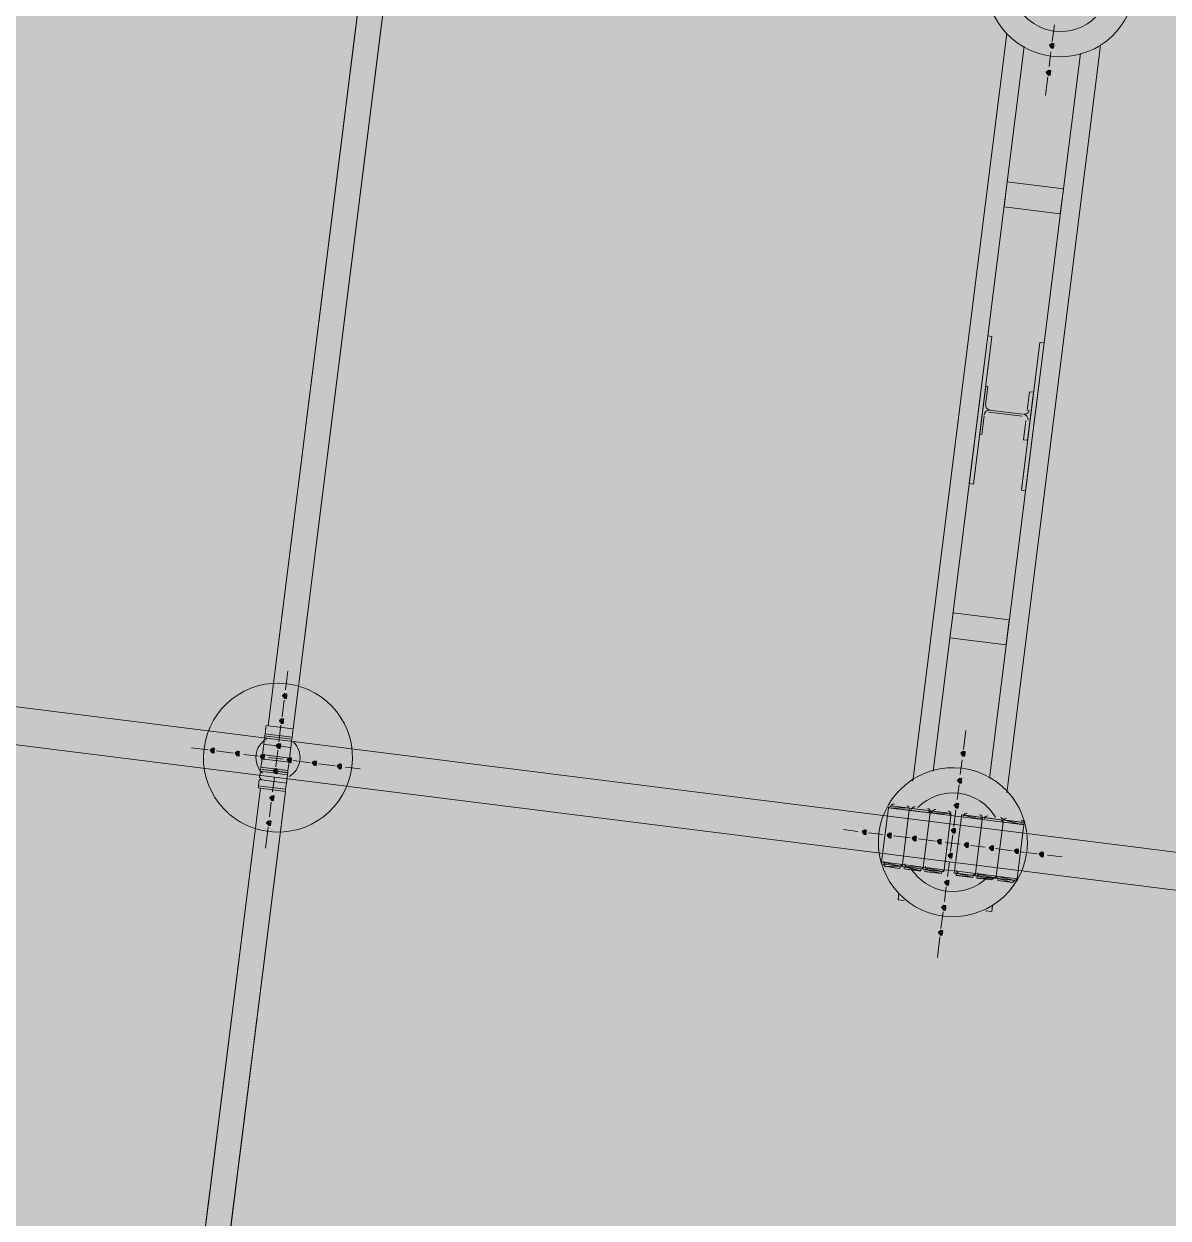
# Model space of a CAD drawing. Header units: metres. Extents: x -4 to 509425, y 7549 to 4732445.
# Drawn here: x 476039.051 to 476043.665, y 4719740.598 to 4719745.415 of the extents above; entities that cross this region are included whole.
import ezdxf

# ---------------------------------------------------------------- set-up
doc = ezdxf.new("R2010")
doc.units = ezdxf.units.M
doc.header["$LTSCALE"] = 0.01
doc.header["$MEASUREMENT"] = 0
doc.layers.get('0').update_dxf_attribs({"lineweight": 0})
doc.layers.add('_SUBESTACIÓN', color=1, linetype='Continuous')
doc.layers.add('SUBESTACION LA VID', color=253, linetype='Continuous')

# ---------------------------------------------------------------- blocks, each defined once
blk = doc.blocks.new('A$Cfff6051d')
at = {"layer": 'SUBESTACION LA VID', "transparency": 33554687}
h = blk.add_hatch(color=256, dxfattribs=at)
h.dxf.hatch_style = 2
h.paths.add_polyline_path([(476043.2043, 4719745.3267), (476043.2053, 4719745.3351), (476043.1969, 4719745.3362), (476043.1875, 4719745.3288), (476043.1948, 4719745.3194), (476043.2032, 4719745.3183)])
h = blk.add_hatch(color=256, dxfattribs=at)
h.dxf.hatch_style = 2
h.paths.add_polyline_path([(476043.1906, 4719745.2175), (476043.1916, 4719745.2259), (476043.1832, 4719745.227), (476043.1738, 4719745.2196), (476043.1811, 4719745.2102), (476043.1895, 4719745.2091)])
h = blk.add_hatch(color=256, dxfattribs=at)
h.dxf.hatch_style = 2
h.paths.add_polyline_path([(476040.1108, 4719742.7026), (476040.1118, 4719742.711), (476040.1034, 4719742.7121), (476040.094, 4719742.7047), (476040.1013, 4719742.6953), (476040.1097, 4719742.6942)])
h = blk.add_hatch(color=256, dxfattribs=at)
h.dxf.hatch_style = 2
h.paths.add_polyline_path([(476040.0982, 4719742.6018), (476040.0992, 4719742.6102), (476040.0908, 4719742.6113), (476040.0814, 4719742.6039), (476040.0887, 4719742.5945), (476040.0971, 4719742.5934)])
h = blk.add_hatch(color=256, dxfattribs=at)
h.dxf.hatch_style = 2
h.paths.add_polyline_path([(476040.0855, 4719742.501), (476040.0866, 4719742.5094), (476040.0782, 4719742.5105), (476040.0687, 4719742.5031), (476040.0761, 4719742.4937), (476040.0845, 4719742.4926)])
h = blk.add_hatch(color=256, dxfattribs=at)
h.dxf.hatch_style = 2
h.paths.add_polyline_path([(476039.8188, 4719742.4832), (476039.8198, 4719742.4916), (476039.8114, 4719742.4927), (476039.802, 4719742.4854), (476039.8093, 4719742.4759), (476039.8177, 4719742.4748)])
h = blk.add_hatch(color=256, dxfattribs=at)
h.dxf.hatch_style = 2
h.paths.add_polyline_path([(476039.9196, 4719742.4706), (476039.9206, 4719742.479), (476039.9122, 4719742.4801), (476039.9028, 4719742.4727), (476039.9101, 4719742.4633), (476039.9185, 4719742.4622)])
h = blk.add_hatch(color=256, dxfattribs=at)
h.dxf.hatch_style = 2
h.paths.add_polyline_path([(476040.0204, 4719742.458), (476040.0215, 4719742.4664), (476040.0131, 4719742.4674), (476040.0036, 4719742.4601), (476040.0109, 4719742.4506), (476040.0193, 4719742.4496)])
h = blk.add_hatch(color=256, dxfattribs=at)
h.dxf.hatch_style = 2
h.paths.add_polyline_path([(476042.8462, 4719742.4706), (476042.8472, 4719742.479), (476042.8388, 4719742.48), (476042.8294, 4719742.4727), (476042.8367, 4719742.4632), (476042.8451, 4719742.4622)])
h = blk.add_hatch(color=256, dxfattribs=at)
h.dxf.hatch_style = 2
h.paths.add_polyline_path([(476040.0729, 4719742.4002), (476040.0739, 4719742.4086), (476040.0655, 4719742.4097), (476040.0561, 4719742.4023), (476040.0634, 4719742.3929), (476040.0718, 4719742.3918)])
h = blk.add_hatch(color=256, dxfattribs=at)
h.dxf.hatch_style = 2
h.paths.add_polyline_path([(476040.1296, 4719742.4443), (476040.1307, 4719742.4527), (476040.1223, 4719742.4537), (476040.1128, 4719742.4464), (476040.1201, 4719742.4369), (476040.1285, 4719742.4359)])
h = blk.add_hatch(color=256, dxfattribs=at)
h.dxf.hatch_style = 2
h.paths.add_polyline_path([(476040.2304, 4719742.4316), (476040.2315, 4719742.44), (476040.2231, 4719742.4411), (476040.2136, 4719742.4337), (476040.221, 4719742.4243), (476040.2294, 4719742.4232)])
h = blk.add_hatch(color=256, dxfattribs=at)
h.dxf.hatch_style = 2
h.paths.add_polyline_path([(476040.3312, 4719742.419), (476040.3323, 4719742.4274), (476040.3239, 4719742.4285), (476040.3144, 4719742.4211), (476040.3218, 4719742.4117), (476040.3302, 4719742.4106)])
h = blk.add_hatch(color=256, dxfattribs=at)
h.dxf.hatch_style = 2
h.paths.add_polyline_path([(476042.8325, 4719742.3614), (476042.8336, 4719742.3698), (476042.8252, 4719742.3708), (476042.8157, 4719742.3635), (476042.823, 4719742.354), (476042.8314, 4719742.353)])
h = blk.add_hatch(color=256, dxfattribs=at)
h.dxf.hatch_style = 2
h.paths.add_polyline_path([(476040.0592, 4719742.291), (476040.0602, 4719742.2994), (476040.0518, 4719742.3004), (476040.0424, 4719742.2931), (476040.0497, 4719742.2836), (476040.0581, 4719742.2826)])
h = blk.add_hatch(color=256, dxfattribs=at)
h.dxf.hatch_style = 2
h.paths.add_polyline_path([(476042.8199, 4719742.2606), (476042.8209, 4719742.269), (476042.8125, 4719742.27), (476042.8031, 4719742.2627), (476042.8104, 4719742.2532), (476042.8188, 4719742.2522)])
h = blk.add_hatch(color=256, dxfattribs=at)
h.dxf.hatch_style = 2
h.paths.add_polyline_path([(476040.0466, 4719742.1902), (476040.0476, 4719742.1986), (476040.0392, 4719742.1996), (476040.0298, 4719742.1923), (476040.0371, 4719742.1828), (476040.0455, 4719742.1818)])
h = blk.add_hatch(color=256, dxfattribs=at)
h.dxf.hatch_style = 2
h.paths.add_polyline_path([(476042.8072, 4719742.1598), (476042.8083, 4719742.1682), (476042.7999, 4719742.1692), (476042.7904, 4719742.1619), (476042.7978, 4719742.1524), (476042.8062, 4719742.1514)])
h = blk.add_hatch(color=256, dxfattribs=at)
h.dxf.hatch_style = 2
h.paths.add_polyline_path([(476042.4481, 4719742.1536), (476042.4491, 4719742.162), (476042.4407, 4719742.1631), (476042.4313, 4719742.1557), (476042.4386, 4719742.1463), (476042.447, 4719742.1452)])
h = blk.add_hatch(color=256, dxfattribs=at)
h.dxf.hatch_style = 2
h.paths.add_polyline_path([(476042.5489, 4719742.141), (476042.55, 4719742.1494), (476042.5416, 4719742.1504), (476042.5321, 4719742.1431), (476042.5394, 4719742.1336), (476042.5478, 4719742.1326)])
h = blk.add_hatch(color=256, dxfattribs=at)
h.dxf.hatch_style = 2
h.paths.add_polyline_path([(476042.6497, 4719742.1283), (476042.6508, 4719742.1367), (476042.6424, 4719742.1378), (476042.6329, 4719742.1304), (476042.6402, 4719742.121), (476042.6486, 4719742.1199)])
h = blk.add_hatch(color=256, dxfattribs=at)
h.dxf.hatch_style = 2
h.paths.add_polyline_path([(476042.7505, 4719742.1157), (476042.7516, 4719742.1241), (476042.7432, 4719742.1252), (476042.7337, 4719742.1178), (476042.741, 4719742.1084), (476042.7495, 4719742.1073)])
h = blk.add_hatch(color=256, dxfattribs=at)
h.dxf.hatch_style = 2
h.paths.add_polyline_path([(476042.8597, 4719742.102), (476042.8608, 4719742.1104), (476042.8524, 4719742.1115), (476042.8429, 4719742.1041), (476042.8503, 4719742.0947), (476042.8587, 4719742.0936)])
h = blk.add_hatch(color=256, dxfattribs=at)
h.dxf.hatch_style = 2
h.paths.add_polyline_path([(476042.9605, 4719742.0894), (476042.9616, 4719742.0978), (476042.9532, 4719742.0988), (476042.9437, 4719742.0915), (476042.9511, 4719742.082), (476042.9595, 4719742.081)])
h = blk.add_hatch(color=256, dxfattribs=at)
h.dxf.hatch_style = 2
h.paths.add_polyline_path([(476043.0613, 4719742.0767), (476043.0624, 4719742.0851), (476043.054, 4719742.0862), (476043.0445, 4719742.0788), (476043.0519, 4719742.0694), (476043.0603, 4719742.0683)])
h = blk.add_hatch(color=256, dxfattribs=at)
h.dxf.hatch_style = 2
h.paths.add_polyline_path([(476043.1621, 4719742.0641), (476043.1632, 4719742.0725), (476043.1548, 4719742.0735), (476043.1453, 4719742.0662), (476043.1527, 4719742.0567), (476043.1611, 4719742.0557)])
h = blk.add_hatch(color=256, dxfattribs=at)
h.dxf.hatch_style = 2
h.paths.add_polyline_path([(476042.7946, 4719742.059), (476042.7956, 4719742.0674), (476042.7872, 4719742.0684), (476042.7778, 4719742.0611), (476042.7851, 4719742.0516), (476042.7935, 4719742.0506)])
h = blk.add_hatch(color=256, dxfattribs=at)
h.dxf.hatch_style = 2
h.paths.add_polyline_path([(476042.7809, 4719741.9498), (476042.782, 4719741.9582), (476042.7736, 4719741.9592), (476042.7641, 4719741.9519), (476042.7714, 4719741.9424), (476042.7798, 4719741.9414)])
h = blk.add_hatch(color=256, dxfattribs=at)
h.dxf.hatch_style = 2
h.paths.add_polyline_path([(476042.7683, 4719741.849), (476042.7693, 4719741.8574), (476042.7609, 4719741.8584), (476042.7515, 4719741.8511), (476042.7588, 4719741.8416), (476042.7672, 4719741.8406)])
h = blk.add_hatch(color=256, dxfattribs=at)
h.dxf.hatch_style = 2
h.paths.add_polyline_path([(476042.7556, 4719741.7482), (476042.7567, 4719741.7566), (476042.7483, 4719741.7576), (476042.7388, 4719741.7503), (476042.7462, 4719741.7408), (476042.7546, 4719741.7398)])
at = {"layer": 'SUBESTACION LA VID', "lineweight": 15}
for p, q in [((476070.5903, 4719738.7022), (475974.8433, 4719750.706)), ((476070.5713, 4719738.551), (475974.8243, 4719750.5548)), ((476040.0362, 4719742.584), (476040.8029, 4719748.6994)), ((476040.137, 4719742.5713), (476040.9037, 4719748.6868)), ((476043.2064, 4719745.4118), (476043.198, 4719745.3446)), ((476042.6361, 4719742.3604), (476043.0142, 4719745.3761)), ((476043.0845, 4719745.3247), (476042.7181, 4719742.4013)), ((476043.0142, 4719742.313), (476043.3922, 4719745.3287)), ((476043.1927, 4719745.3026), (476043.1853, 4719745.2438)), ((476043.3114, 4719745.2962), (476042.9449, 4719742.3729)), ((476043.1801, 4719745.2018), (476043.1706, 4719745.1262)), ((476042.9433, 4719743.8577), (476043.0777, 4719743.8409)), ((476043.0767, 4719743.8325), (476042.9422, 4719743.8493)), ((476040.1056, 4719742.7289), (476040.115, 4719742.8045)), ((476040.0919, 4719742.6197), (476040.1003, 4719742.6869)), ((476040.0236, 4719742.5514), (476040.0267, 4719742.5766)), ((476040.0351, 4719742.5756), (476040.0351, 4719742.5756)), ((476040.0362, 4719742.584), (476040.137, 4719742.5713)), ((476040.0792, 4719742.5189), (476040.0876, 4719742.5861)), ((476040.1359, 4719742.5629), (476040.1328, 4719742.5377)), ((476040.1359, 4719742.5629), (476040.1359, 4719742.5629)), ((476042.8494, 4719742.5641), (476042.8399, 4719742.4884)), ((476040.0183, 4719742.5094), (476040.0215, 4719742.5346)), ((476040.0267, 4719742.5084), (476040.1275, 4719742.4957)), ((476040.0299, 4719742.5336), (476040.0299, 4719742.5336)), ((476040.0309, 4719742.542), (476040.1317, 4719742.5293)), ((476040.1317, 4719742.5293), (476040.0309, 4719742.542)), ((476040.032, 4719742.5504), (476040.032, 4719742.5504)), ((476040.1307, 4719742.5209), (476040.1307, 4719742.5209)), ((476039.7936, 4719742.4864), (476039.7264, 4719742.4948)), ((476039.8944, 4719742.4738), (476039.8272, 4719742.4822)), ((476039.9952, 4719742.4611), (476039.9364, 4719742.4685)), ((476040.0141, 4719742.4758), (476040.0173, 4719742.501)), ((476040.1223, 4719742.4537), (476040.0215, 4719742.4664)), ((476040.0225, 4719742.4748), (476040.0225, 4719742.4748)), ((476040.0257, 4719742.5), (476040.0257, 4719742.5)), ((476040.0666, 4719742.4181), (476040.075, 4719742.4853)), ((476040.1265, 4719742.4873), (476040.1233, 4719742.4621)), ((476040.1265, 4719742.4873), (476040.1265, 4719742.4873)), ((476040.0099, 4719742.4422), (476040.0067, 4719742.417)), ((476040.0151, 4719742.416), (476040.0151, 4719742.416)), ((476040.0183, 4719742.4412), (476040.0183, 4719742.4412)), ((476040.1201, 4719742.4369), (476040.0193, 4719742.4496)), ((476040.096, 4719742.4485), (476040.0372, 4719742.4559)), ((476040.1159, 4719742.4033), (476040.1191, 4719742.4285)), ((476040.2052, 4719742.4348), (476040.138, 4719742.4432)), ((476040.306, 4719742.4222), (476040.2388, 4719742.4306)), ((476040.4068, 4719742.4095), (476040.348, 4719742.4169)), ((476042.8346, 4719742.4464), (476042.8273, 4719742.3876)), ((476040.0004, 4719742.3666), (476039.9973, 4719742.3414)), ((476040.0046, 4719742.4002), (476040.0015, 4719742.375)), ((476040.0088, 4719742.3656), (476040.1012, 4719742.354)), ((476040.0099, 4719742.374), (476040.0099, 4719742.374)), ((476040.013, 4719742.3992), (476040.013, 4719742.3992)), ((476040.0141, 4719742.4076), (476040.1065, 4719742.396)), ((476040.1065, 4719742.396), (476040.0141, 4719742.4076)), ((476040.0539, 4719742.3172), (476040.0613, 4719742.3761)), ((476040.1023, 4719742.3624), (476040.1023, 4719742.3624)), ((476040.1054, 4719742.3876), (476040.1054, 4719742.3876)), ((476040.1075, 4719742.4044), (476040.1075, 4719742.4044)), ((476040.1107, 4719742.3613), (476040.1138, 4719742.3865)), ((476039.6349, 4719739.3834), (476040.0046, 4719742.332)), ((476039.7357, 4719739.3708), (476040.1054, 4719742.3193)), ((476040.0046, 4719742.332), (476040.097, 4719742.3204)), ((476040.0057, 4719742.3404), (476040.0057, 4719742.3404)), ((476040.0981, 4719742.3288), (476040.0981, 4719742.3288)), ((476040.1065, 4719742.3277), (476040.1096, 4719742.3529)), ((476042.822, 4719742.3456), (476042.8146, 4719742.2868)), ((476040.0413, 4719742.2164), (476040.0487, 4719742.2752)), ((476042.5374, 4719742.2533), (476042.51, 4719742.0349)), ((476042.6056, 4719742.2533), (476042.5552, 4719742.2596)), ((476042.6214, 4719742.2428), (476042.594, 4719742.0244)), ((476042.594, 4719742.0244), (476042.6214, 4719742.2428)), ((476042.6896, 4719742.2428), (476042.6392, 4719742.2491)), ((476042.7054, 4719742.2323), (476042.678, 4719742.0139)), ((476042.678, 4719742.0139), (476042.7054, 4719742.2323)), ((476042.7737, 4719742.2322), (476042.7232, 4719742.2386)), ((476042.762, 4719742.0033), (476042.7894, 4719742.2217)), ((476042.8094, 4719742.2448), (476042.8009, 4719742.1776)), ((476042.804, 4719741.9981), (476042.8314, 4719742.2165)), ((476042.8493, 4719742.2228), (476042.8997, 4719742.2165)), ((476040.0255, 4719742.0904), (476040.036, 4719742.1744)), ((476042.9154, 4719742.2059), (476042.888, 4719741.9875)), ((476042.888, 4719741.9875), (476042.9154, 4719742.2059)), ((476042.9333, 4719742.2122), (476042.9837, 4719742.2059)), ((476042.9994, 4719742.1954), (476042.972, 4719741.977)), ((476042.972, 4719741.977), (476042.9994, 4719742.1954)), ((476043.0089, 4719742.2028), (476043.0677, 4719742.1954)), ((476043.0834, 4719742.1849), (476043.056, 4719741.9665)), ((476042.4145, 4719742.1578), (476042.3557, 4719742.1652)), ((476042.5153, 4719742.1452), (476042.4565, 4719742.1526)), ((476042.6245, 4719742.1315), (476042.5573, 4719742.1399)), ((476042.7253, 4719742.1189), (476042.6581, 4719742.1273)), ((476042.7967, 4719742.144), (476042.7883, 4719742.0768)), ((476042.8261, 4719742.1062), (476042.7673, 4719742.1136)), ((476042.9269, 4719742.0936), (476042.8681, 4719742.101)), ((476043.0361, 4719742.0799), (476042.9689, 4719742.0883)), ((476043.1369, 4719742.0673), (476043.0697, 4719742.0757)), ((476042.783, 4719742.0348), (476042.7757, 4719741.976)), ((476043.2377, 4719742.0546), (476043.1789, 4719742.062)), ((476042.5247, 4719742.016), (476042.5751, 4719742.0097)), ((476042.6087, 4719742.0055), (476042.6591, 4719741.9992)), ((476042.6927, 4719741.995), (476042.7431, 4719741.9886)), ((476042.8691, 4719741.9728), (476042.8187, 4719741.9792)), ((476042.7704, 4719741.934), (476042.763, 4719741.8752)), ((476042.9531, 4719741.9623), (476042.9027, 4719741.9686)), ((476043.0371, 4719741.9518), (476042.9783, 4719741.9592)), ((476042.7578, 4719741.8332), (476042.7493, 4719741.766)), ((476042.7451, 4719741.7324), (476042.7346, 4719741.6484))]:
    blk.add_line(p, q, dxfattribs=at)
at = {"layer": 'SUBESTACION LA VID', "lineweight": 0}
for p, q in [((476040.0362, 4719742.584), (476040.137, 4719742.5713)), ((476039.9973, 4719742.3414), (476040.1065, 4719742.3277)), ((476042.5468, 4719742.2607), (476042.614, 4719742.2523)), ((476042.5468, 4719742.2607), (476042.614, 4719742.2523)), ((476042.5468, 4719742.2607), (476042.614, 4719742.2523)), ((476042.5468, 4719742.2607), (476042.614, 4719742.2523)), ((476042.5552, 4719742.2596), (476042.614, 4719742.2523)), ((476042.5552, 4719742.2596), (476042.6056, 4719742.2533)), ((476042.6308, 4719742.2502), (476042.698, 4719742.2417)), ((476042.6308, 4719742.2502), (476042.698, 4719742.2417)), ((476042.6308, 4719742.2502), (476042.698, 4719742.2417)), ((476042.6308, 4719742.2502), (476042.698, 4719742.2417)), ((476042.6308, 4719742.2502), (476042.698, 4719742.2417)), ((476042.7054, 4719742.2323), (476042.7894, 4719742.2217)), ((476042.7054, 4719742.2323), (476042.7894, 4719742.2217)), ((476042.7054, 4719742.2323), (476042.7894, 4719742.2217)), ((476042.7054, 4719742.2323), (476042.7905, 4719742.2301)), ((476042.7064, 4719742.2407), (476042.7821, 4719742.2312)), ((476042.7148, 4719742.2396), (476042.7821, 4719742.2312)), ((476042.7148, 4719742.2396), (476042.7821, 4719742.2312)), ((476042.7148, 4719742.2396), (476042.7821, 4719742.2312)), ((476042.7148, 4719742.2396), (476042.7821, 4719742.2312)), ((476042.7148, 4719742.2396), (476042.7821, 4719742.2312)), ((476042.7148, 4719742.2396), (476042.7737, 4719742.2322)), ((476042.8314, 4719742.2165), (476042.9154, 4719742.2059)), ((476042.8325, 4719742.2249), (476042.9154, 4719742.2059)), ((476042.8325, 4719742.2249), (476042.9081, 4719742.2154)), ((476042.8409, 4719742.2238), (476042.9081, 4719742.2154)), ((476042.8409, 4719742.2238), (476042.9081, 4719742.2154)), ((476042.8409, 4719742.2238), (476042.9081, 4719742.2154)), ((476042.8409, 4719742.2238), (476042.9081, 4719742.2154)), ((476042.8409, 4719742.2238), (476042.9081, 4719742.2154)), ((476042.8493, 4719742.2228), (476042.9081, 4719742.2154)), ((476042.9154, 4719742.2059), (476042.9994, 4719742.1954)), ((476042.9154, 4719742.2059), (476042.9994, 4719742.1954)), ((476042.9165, 4719742.2143), (476042.9921, 4719742.2049)), ((476042.9165, 4719742.2143), (476042.9921, 4719742.2049)), ((476042.9165, 4719742.2143), (476042.9921, 4719742.2049)), ((476042.9249, 4719742.2133), (476042.9921, 4719742.2049)), ((476042.9249, 4719742.2133), (476042.9921, 4719742.2049)), ((476042.9249, 4719742.2133), (476042.9837, 4719742.2059)), ((476042.9249, 4719742.2133), (476042.9837, 4719742.2059)), ((476042.9333, 4719742.2122), (476042.9837, 4719742.2059)), ((476042.9994, 4719742.1954), (476043.0834, 4719742.1849)), ((476042.9994, 4719742.1954), (476043.0834, 4719742.1849)), ((476043.0005, 4719742.2038), (476043.075, 4719742.1859)), ((476043.0005, 4719742.2038), (476043.0761, 4719742.1943)), ((476043.0089, 4719742.2028), (476043.0761, 4719742.1943)), ((476043.0089, 4719742.2028), (476043.0677, 4719742.1954)), ((476043.0089, 4719742.2028), (476043.0677, 4719742.1954)), ((476043.0089, 4719742.2028), (476043.0677, 4719742.1954)), ((476042.593, 4719742.016), (476042.51, 4719742.0349)), ((476042.5846, 4719742.017), (476042.5173, 4719742.0255)), ((476042.5846, 4719742.017), (476042.5173, 4719742.0255)), ((476042.5846, 4719742.017), (476042.5173, 4719742.0255)), ((476042.678, 4719742.0139), (476042.594, 4719742.0244)), ((476042.5846, 4719742.017), (476042.5247, 4719742.016)), ((476042.677, 4719742.0055), (476042.593, 4719742.016)), ((476042.677, 4719742.0055), (476042.593, 4719742.016)), ((476042.678, 4719742.0139), (476042.593, 4719742.016)), ((476042.6591, 4719741.9992), (476042.6003, 4719742.0065)), ((476042.6675, 4719741.9981), (476042.6003, 4719742.0065)), ((476042.6675, 4719741.9981), (476042.6014, 4719742.0149)), ((476042.6686, 4719742.0065), (476042.6014, 4719742.0149)), ((476042.6686, 4719742.0065), (476042.6014, 4719742.0149)), ((476042.6686, 4719742.0065), (476042.6014, 4719742.0149)), ((476042.7526, 4719741.996), (476042.677, 4719742.0055)), ((476042.761, 4719741.9949), (476042.677, 4719742.0055)), ((476042.761, 4719741.9949), (476042.677, 4719742.0055)), ((476042.762, 4719742.0033), (476042.678, 4719742.0139)), ((476042.7515, 4719741.9876), (476042.6854, 4719742.0044)), ((476042.7526, 4719741.996), (476042.6854, 4719742.0044)), ((476042.7526, 4719741.996), (476042.6854, 4719742.0044)), ((476042.7526, 4719741.996), (476042.6854, 4719742.0044)), ((476042.887, 4719741.9791), (476042.803, 4719741.9897)), ((476042.8691, 4719741.9728), (476042.8103, 4719741.9802)), ((476042.8786, 4719741.9802), (476042.8114, 4719741.9886)), ((476042.8786, 4719741.9802), (476042.8114, 4719741.9886)), ((476042.9626, 4719741.9697), (476042.887, 4719741.9791)), ((476042.9626, 4719741.9697), (476042.887, 4719741.9791)), ((476042.9626, 4719741.9697), (476042.887, 4719741.9791)), ((476042.9531, 4719741.9623), (476042.8943, 4719741.9697)), ((476042.9626, 4719741.9697), (476042.8943, 4719741.9697)), ((476042.9531, 4719741.9623), (476042.9027, 4719741.9686)), ((476043.0466, 4719741.9591), (476042.971, 4719741.9686)), ((476043.0466, 4719741.9591), (476042.971, 4719741.9686)), ((476043.0466, 4719741.9591), (476042.971, 4719741.9686)), ((476043.0371, 4719741.9518), (476042.9783, 4719741.9592)), ((476043.0371, 4719741.9518), (476042.9783, 4719741.9592)), ((476043.0371, 4719741.9518), (476042.9794, 4719741.9676)), ((476043.0466, 4719741.9591), (476042.9794, 4719741.9676)), ((476043.0466, 4719741.9591), (476042.9794, 4719741.9676))]:
    blk.add_line(p, q, dxfattribs=at)
at = {"layer": 'SUBESTACION LA VID', "lineweight": 15}
for points in [[(476070.5713, 4719738.551), (476070.5903, 4719738.7022), (475974.8433, 4719750.706), (475974.8243, 4719750.5548), (476070.5713, 4719738.551)], [(476040.0362, 4719742.584), (476040.137, 4719742.5713), (476040.9037, 4719748.6868), (476040.8029, 4719748.6994), (476040.0362, 4719742.584)], [(476043.0035, 4719744.6778), (476043.0161, 4719744.7786), (476043.2429, 4719744.7502), (476043.2303, 4719744.6494), (476043.0035, 4719744.6778)], [(476042.955, 4719744.1549), (476042.8802, 4719743.5585), (476042.8634, 4719743.5606), (476042.9382, 4719744.157), (476042.955, 4719744.1549)], [(476043.1482, 4719744.1307), (476043.0734, 4719743.5343), (476043.0902, 4719743.5321), (476043.165, 4719744.1286), (476043.1482, 4719744.1307)], [(476042.9055, 4719743.7601), (476042.9297, 4719743.9533), (476042.9381, 4719743.9522), (476042.9286, 4719743.8766)], [(476043.0966, 4719743.8556), (476043.1061, 4719743.9312), (476043.1229, 4719743.9291), (476043.0987, 4719743.7359), (476043.0819, 4719743.738), (476043.0913, 4719743.8136)], [(476042.9233, 4719743.8346), (476042.9139, 4719743.759), (476042.9055, 4719743.7601)], [(476042.7855, 4719742.939), (476042.7981, 4719743.0398), (476043.0249, 4719743.0113), (476043.0123, 4719742.9105), (476042.7855, 4719742.939)], [(476040.0215, 4719742.5346), (476040.0225, 4719742.543), (476040.0309, 4719742.542), (476040.0225, 4719742.543), (476040.0236, 4719742.5514), (476040.0267, 4719742.5766), (476040.0278, 4719742.585), (476040.0362, 4719742.584), (476040.137, 4719742.5713), (476040.1359, 4719742.5629), (476040.1328, 4719742.5377), (476040.1317, 4719742.5293), (476040.1307, 4719742.5209), (476040.1275, 4719742.4957), (476040.1265, 4719742.4873), (476040.1233, 4719742.4621), (476040.1223, 4719742.4537), (476040.1201, 4719742.4369), (476040.1191, 4719742.4285), (476040.1159, 4719742.4033), (476040.1149, 4719742.3949), (476040.1065, 4719742.396), (476040.1149, 4719742.3949), (476040.1138, 4719742.3865), (476040.1107, 4719742.3613), (476040.1096, 4719742.3529), (476040.1012, 4719742.354), (476040.1096, 4719742.3529), (476040.1065, 4719742.3277), (476040.1054, 4719742.3193), (476040.097, 4719742.3204), (476040.0046, 4719742.332), (476039.9962, 4719742.333), (476039.9973, 4719742.3414), (476040.0004, 4719742.3666), (476040.0088, 4719742.3656), (476040.0015, 4719742.375), (476040.0046, 4719742.4002), (476040.0057, 4719742.4086), (476040.0141, 4719742.4076), (476040.0057, 4719742.4086), (476040.0067, 4719742.417), (476040.0099, 4719742.4422), (476040.0109, 4719742.4506), (476040.0193, 4719742.4496), (476040.0215, 4719742.4664), (476040.0131, 4719742.4674), (476040.0141, 4719742.4758), (476040.0173, 4719742.501), (476040.0183, 4719742.5094), (476040.0267, 4719742.5084), (476040.0183, 4719742.5094), (476040.0215, 4719742.5346)], [(476040.1307, 4719742.5209), (476040.1275, 4719742.4957), (476040.0267, 4719742.5084)], [(476040.0088, 4719742.3656), (476040.0088, 4719742.3656), (476040.1012, 4719742.354)], [(476039.6349, 4719739.3834), (476039.7357, 4719739.3708), (476040.1054, 4719742.3193), (476040.0046, 4719742.332), (476039.6349, 4719739.3834)], [(476042.656, 4719742.247), (476042.6392, 4719742.2491), (476042.6308, 4719742.2502), (476042.6224, 4719742.2512), (476042.6214, 4719742.2428), (476042.6224, 4719742.2512), (476042.614, 4719742.2523), (476042.6056, 4719742.2533), (476042.5552, 4719742.2596), (476042.5468, 4719742.2607), (476042.5374, 4719742.2533), (476042.51, 4719742.0349), (476042.5089, 4719742.0265), (476042.5173, 4719742.0255), (476042.5247, 4719742.016), (476042.5751, 4719742.0097), (476042.5835, 4719742.0086), (476042.5846, 4719742.017), (476042.593, 4719742.016), (476042.594, 4719742.0244), (476042.593, 4719742.016), (476042.6014, 4719742.0149), (476042.6003, 4719742.0065), (476042.6087, 4719742.0055), (476042.6591, 4719741.9992), (476042.6675, 4719741.9981), (476042.6686, 4719742.0065), (476042.677, 4719742.0055), (476042.678, 4719742.0139), (476042.677, 4719742.0055), (476042.6854, 4719742.0044), (476042.6843, 4719741.996), (476042.6927, 4719741.995), (476042.7431, 4719741.9886), (476042.7515, 4719741.9876), (476042.7526, 4719741.996), (476042.761, 4719741.9949), (476042.762, 4719742.0033), (476042.804, 4719741.9981), (476042.803, 4719741.9897), (476042.8114, 4719741.9886), (476042.8103, 4719741.9802), (476042.8187, 4719741.9792), (476042.8691, 4719741.9728), (476042.8775, 4719741.9718), (476042.8786, 4719741.9802), (476042.887, 4719741.9791), (476042.888, 4719741.9875), (476042.887, 4719741.9791), (476042.8954, 4719741.9781), (476042.8943, 4719741.9697), (476042.9027, 4719741.9686), (476042.9531, 4719741.9623), (476042.9626, 4719741.9697), (476042.971, 4719741.9686), (476042.972, 4719741.977), (476042.971, 4719741.9686), (476042.9794, 4719741.9676), (476042.9783, 4719741.9592), (476043.0371, 4719741.9518), (476043.0466, 4719741.9591), (476043.056, 4719741.9665), (476043.0834, 4719742.1849), (476043.075, 4719742.1859), (476043.0761, 4719742.1943), (476043.0677, 4719742.1954), (476043.0089, 4719742.2028), (476043.0005, 4719742.2038), (476042.9994, 4719742.1954), (476042.9921, 4719742.2049), (476042.9837, 4719742.2059), (476042.9333, 4719742.2122), (476042.9249, 4719742.2133), (476042.9165, 4719742.2143), (476042.9154, 4719742.2059), (476042.9081, 4719742.2154), (476042.8997, 4719742.2165), (476042.8493, 4719742.2228), (476042.8409, 4719742.2238), (476042.8325, 4719742.2249), (476042.8314, 4719742.2165), (476042.7894, 4719742.2217), (476042.7821, 4719742.2312), (476042.7737, 4719742.2322), (476042.7232, 4719742.2386), (476042.7148, 4719742.2396), (476042.7054, 4719742.2323), (476042.698, 4719742.2417), (476042.6896, 4719742.2428), (476042.656, 4719742.247)], [(476042.6013, 4719741.8784), (476042.5761, 4719741.8816), (476042.5793, 4719741.9068)], [(476042.9289, 4719741.8374), (476042.9541, 4719741.8342), (476042.9573, 4719741.8594)]]:
    blk.add_lwpolyline(points, dxfattribs=at)
at = {"layer": 'SUBESTACION LA VID'}
for points in [[(476043.2043, 4719745.3267), (476043.2053, 4719745.3351), (476043.1969, 4719745.3362), (476043.1875, 4719745.3288), (476043.1948, 4719745.3194), (476043.2032, 4719745.3183)], [(476043.1906, 4719745.2175), (476043.1916, 4719745.2259), (476043.1832, 4719745.227), (476043.1738, 4719745.2196), (476043.1811, 4719745.2102), (476043.1895, 4719745.2091)], [(476040.1108, 4719742.7026), (476040.1118, 4719742.711), (476040.1034, 4719742.7121), (476040.094, 4719742.7047), (476040.1013, 4719742.6953), (476040.1097, 4719742.6942)], [(476040.0982, 4719742.6018), (476040.0992, 4719742.6102), (476040.0908, 4719742.6113), (476040.0814, 4719742.6039), (476040.0887, 4719742.5945), (476040.0971, 4719742.5934)], [(476040.0855, 4719742.501), (476040.0866, 4719742.5094), (476040.0782, 4719742.5105), (476040.0687, 4719742.5031), (476040.0761, 4719742.4937), (476040.0845, 4719742.4926)], [(476039.8188, 4719742.4832), (476039.8198, 4719742.4916), (476039.8114, 4719742.4927), (476039.802, 4719742.4854), (476039.8093, 4719742.4759), (476039.8177, 4719742.4748)], [(476039.9196, 4719742.4706), (476039.9206, 4719742.479), (476039.9122, 4719742.4801), (476039.9028, 4719742.4727), (476039.9101, 4719742.4633), (476039.9185, 4719742.4622)], [(476040.0204, 4719742.458), (476040.0215, 4719742.4664), (476040.0131, 4719742.4674), (476040.0036, 4719742.4601), (476040.0109, 4719742.4506), (476040.0193, 4719742.4496)], [(476042.8462, 4719742.4706), (476042.8472, 4719742.479), (476042.8388, 4719742.48), (476042.8294, 4719742.4727), (476042.8367, 4719742.4632), (476042.8451, 4719742.4622)], [(476040.0729, 4719742.4002), (476040.0739, 4719742.4086), (476040.0655, 4719742.4097), (476040.0561, 4719742.4023), (476040.0634, 4719742.3929), (476040.0718, 4719742.3918)], [(476040.1296, 4719742.4443), (476040.1307, 4719742.4527), (476040.1223, 4719742.4537), (476040.1128, 4719742.4464), (476040.1201, 4719742.4369), (476040.1285, 4719742.4359)], [(476040.2304, 4719742.4316), (476040.2315, 4719742.44), (476040.2231, 4719742.4411), (476040.2136, 4719742.4337), (476040.221, 4719742.4243), (476040.2294, 4719742.4232)], [(476040.3312, 4719742.419), (476040.3323, 4719742.4274), (476040.3239, 4719742.4285), (476040.3144, 4719742.4211), (476040.3218, 4719742.4117), (476040.3302, 4719742.4106)], [(476042.8325, 4719742.3614), (476042.8336, 4719742.3698), (476042.8252, 4719742.3708), (476042.8157, 4719742.3635), (476042.823, 4719742.354), (476042.8314, 4719742.353)], [(476040.0592, 4719742.291), (476040.0602, 4719742.2994), (476040.0518, 4719742.3004), (476040.0424, 4719742.2931), (476040.0497, 4719742.2836), (476040.0581, 4719742.2826)], [(476042.8199, 4719742.2606), (476042.8209, 4719742.269), (476042.8125, 4719742.27), (476042.8031, 4719742.2627), (476042.8104, 4719742.2532), (476042.8188, 4719742.2522)], [(476040.0466, 4719742.1902), (476040.0476, 4719742.1986), (476040.0392, 4719742.1996), (476040.0298, 4719742.1923), (476040.0371, 4719742.1828), (476040.0455, 4719742.1818)], [(476042.8072, 4719742.1598), (476042.8083, 4719742.1682), (476042.7999, 4719742.1692), (476042.7904, 4719742.1619), (476042.7978, 4719742.1524), (476042.8062, 4719742.1514)], [(476042.4481, 4719742.1536), (476042.4491, 4719742.162), (476042.4407, 4719742.1631), (476042.4313, 4719742.1557), (476042.4386, 4719742.1463), (476042.447, 4719742.1452)], [(476042.5489, 4719742.141), (476042.55, 4719742.1494), (476042.5416, 4719742.1504), (476042.5321, 4719742.1431), (476042.5394, 4719742.1336), (476042.5478, 4719742.1326)], [(476042.6497, 4719742.1283), (476042.6508, 4719742.1367), (476042.6424, 4719742.1378), (476042.6329, 4719742.1304), (476042.6402, 4719742.121), (476042.6486, 4719742.1199)], [(476042.7505, 4719742.1157), (476042.7516, 4719742.1241), (476042.7432, 4719742.1252), (476042.7337, 4719742.1178), (476042.741, 4719742.1084), (476042.7495, 4719742.1073)], [(476042.8597, 4719742.102), (476042.8608, 4719742.1104), (476042.8524, 4719742.1115), (476042.8429, 4719742.1041), (476042.8503, 4719742.0947), (476042.8587, 4719742.0936)], [(476042.9605, 4719742.0894), (476042.9616, 4719742.0978), (476042.9532, 4719742.0988), (476042.9437, 4719742.0915), (476042.9511, 4719742.082), (476042.9595, 4719742.081)], [(476043.0613, 4719742.0767), (476043.0624, 4719742.0851), (476043.054, 4719742.0862), (476043.0445, 4719742.0788), (476043.0519, 4719742.0694), (476043.0603, 4719742.0683)], [(476043.1621, 4719742.0641), (476043.1632, 4719742.0725), (476043.1548, 4719742.0735), (476043.1453, 4719742.0662), (476043.1527, 4719742.0567), (476043.1611, 4719742.0557)], [(476042.7946, 4719742.059), (476042.7956, 4719742.0674), (476042.7872, 4719742.0684), (476042.7778, 4719742.0611), (476042.7851, 4719742.0516), (476042.7935, 4719742.0506)], [(476042.7809, 4719741.9498), (476042.782, 4719741.9582), (476042.7736, 4719741.9592), (476042.7641, 4719741.9519), (476042.7714, 4719741.9424), (476042.7798, 4719741.9414)], [(476042.7683, 4719741.849), (476042.7693, 4719741.8574), (476042.7609, 4719741.8584), (476042.7515, 4719741.8511), (476042.7588, 4719741.8416), (476042.7672, 4719741.8406)], [(476042.7556, 4719741.7482), (476042.7567, 4719741.7566), (476042.7483, 4719741.7576), (476042.7388, 4719741.7503), (476042.7462, 4719741.7408), (476042.7546, 4719741.7398)]]:
    blk.add_lwpolyline(points, close=True, dxfattribs=at)
at = {"layer": 'SUBESTACION LA VID', "lineweight": 0}
for points in [[(476043.2043, 4719745.3267), (476043.2053, 4719745.3351), (476043.1969, 4719745.3362), (476043.1875, 4719745.3288), (476043.1948, 4719745.3194), (476043.2032, 4719745.3183)], [(476043.1906, 4719745.2175), (476043.1916, 4719745.2259), (476043.1832, 4719745.227), (476043.1738, 4719745.2196), (476043.1811, 4719745.2102), (476043.1895, 4719745.2091)], [(476040.1108, 4719742.7026), (476040.1118, 4719742.711), (476040.1034, 4719742.7121), (476040.094, 4719742.7047), (476040.1013, 4719742.6953), (476040.1097, 4719742.6942)], [(476040.0982, 4719742.6018), (476040.0992, 4719742.6102), (476040.0908, 4719742.6113), (476040.0814, 4719742.6039), (476040.0887, 4719742.5945), (476040.0971, 4719742.5934)], [(476040.0855, 4719742.501), (476040.0866, 4719742.5094), (476040.0782, 4719742.5105), (476040.0687, 4719742.5031), (476040.0761, 4719742.4937), (476040.0845, 4719742.4926)], [(476039.8188, 4719742.4832), (476039.8198, 4719742.4916), (476039.8114, 4719742.4927), (476039.802, 4719742.4854), (476039.8093, 4719742.4759), (476039.8177, 4719742.4748)], [(476039.9196, 4719742.4706), (476039.9206, 4719742.479), (476039.9122, 4719742.4801), (476039.9028, 4719742.4727), (476039.9101, 4719742.4633), (476039.9185, 4719742.4622)], [(476040.0204, 4719742.458), (476040.0215, 4719742.4664), (476040.0131, 4719742.4674), (476040.0036, 4719742.4601), (476040.0109, 4719742.4506), (476040.0193, 4719742.4496)], [(476042.8462, 4719742.4706), (476042.8472, 4719742.479), (476042.8388, 4719742.48), (476042.8294, 4719742.4727), (476042.8367, 4719742.4632), (476042.8451, 4719742.4622)], [(476040.0729, 4719742.4002), (476040.0739, 4719742.4086), (476040.0655, 4719742.4097), (476040.0561, 4719742.4023), (476040.0634, 4719742.3929), (476040.0718, 4719742.3918)], [(476040.1296, 4719742.4443), (476040.1307, 4719742.4527), (476040.1223, 4719742.4537), (476040.1128, 4719742.4464), (476040.1201, 4719742.4369), (476040.1285, 4719742.4359)], [(476040.2304, 4719742.4316), (476040.2315, 4719742.44), (476040.2231, 4719742.4411), (476040.2136, 4719742.4337), (476040.221, 4719742.4243), (476040.2294, 4719742.4232)], [(476040.3312, 4719742.419), (476040.3323, 4719742.4274), (476040.3239, 4719742.4285), (476040.3144, 4719742.4211), (476040.3218, 4719742.4117), (476040.3302, 4719742.4106)], [(476042.8325, 4719742.3614), (476042.8336, 4719742.3698), (476042.8252, 4719742.3708), (476042.8157, 4719742.3635), (476042.823, 4719742.354), (476042.8314, 4719742.353)], [(476040.0592, 4719742.291), (476040.0602, 4719742.2994), (476040.0518, 4719742.3004), (476040.0424, 4719742.2931), (476040.0497, 4719742.2836), (476040.0581, 4719742.2826)], [(476042.8199, 4719742.2606), (476042.8209, 4719742.269), (476042.8125, 4719742.27), (476042.8031, 4719742.2627), (476042.8104, 4719742.2532), (476042.8188, 4719742.2522)], [(476040.0466, 4719742.1902), (476040.0476, 4719742.1986), (476040.0392, 4719742.1996), (476040.0298, 4719742.1923), (476040.0371, 4719742.1828), (476040.0455, 4719742.1818)], [(476042.8072, 4719742.1598), (476042.8083, 4719742.1682), (476042.7999, 4719742.1692), (476042.7904, 4719742.1619), (476042.7978, 4719742.1524), (476042.8062, 4719742.1514)], [(476042.4481, 4719742.1536), (476042.4491, 4719742.162), (476042.4407, 4719742.1631), (476042.4313, 4719742.1557), (476042.4386, 4719742.1463), (476042.447, 4719742.1452)], [(476042.5489, 4719742.141), (476042.55, 4719742.1494), (476042.5416, 4719742.1504), (476042.5321, 4719742.1431), (476042.5394, 4719742.1336), (476042.5478, 4719742.1326)], [(476042.6497, 4719742.1283), (476042.6508, 4719742.1367), (476042.6424, 4719742.1378), (476042.6329, 4719742.1304), (476042.6402, 4719742.121), (476042.6486, 4719742.1199)], [(476042.7505, 4719742.1157), (476042.7516, 4719742.1241), (476042.7432, 4719742.1252), (476042.7337, 4719742.1178), (476042.741, 4719742.1084), (476042.7495, 4719742.1073)], [(476042.8597, 4719742.102), (476042.8608, 4719742.1104), (476042.8524, 4719742.1115), (476042.8429, 4719742.1041), (476042.8503, 4719742.0947), (476042.8587, 4719742.0936)], [(476042.9605, 4719742.0894), (476042.9616, 4719742.0978), (476042.9532, 4719742.0988), (476042.9437, 4719742.0915), (476042.9511, 4719742.082), (476042.9595, 4719742.081)], [(476043.0613, 4719742.0767), (476043.0624, 4719742.0851), (476043.054, 4719742.0862), (476043.0445, 4719742.0788), (476043.0519, 4719742.0694), (476043.0603, 4719742.0683)], [(476043.1621, 4719742.0641), (476043.1632, 4719742.0725), (476043.1548, 4719742.0735), (476043.1453, 4719742.0662), (476043.1527, 4719742.0567), (476043.1611, 4719742.0557)], [(476042.7946, 4719742.059), (476042.7956, 4719742.0674), (476042.7872, 4719742.0684), (476042.7778, 4719742.0611), (476042.7851, 4719742.0516), (476042.7935, 4719742.0506)], [(476042.7809, 4719741.9498), (476042.782, 4719741.9582), (476042.7736, 4719741.9592), (476042.7641, 4719741.9519), (476042.7714, 4719741.9424), (476042.7798, 4719741.9414)], [(476042.7683, 4719741.849), (476042.7693, 4719741.8574), (476042.7609, 4719741.8584), (476042.7515, 4719741.8511), (476042.7588, 4719741.8416), (476042.7672, 4719741.8406)], [(476042.7556, 4719741.7482), (476042.7567, 4719741.7566), (476042.7483, 4719741.7576), (476042.7388, 4719741.7503), (476042.7462, 4719741.7408), (476042.7546, 4719741.7398)]]:
    blk.add_lwpolyline(points, close=True, dxfattribs=at)
for points in [[(476040.0236, 4719742.5514), (476040.1328, 4719742.5377), (476040.0236, 4719742.5514), (476040.1328, 4719742.5377), (476040.0236, 4719742.5514), (476040.1328, 4719742.5377)], [(476040.0215, 4719742.4664), (476040.1223, 4719742.4537), (476040.0131, 4719742.4674), (476040.1223, 4719742.4537), (476040.0131, 4719742.4674), (476040.1223, 4719742.4537), (476040.0131, 4719742.4674), (476040.1223, 4719742.4537), (476040.0131, 4719742.4674), (476040.1223, 4719742.4537)], [(476040.0067, 4719742.417), (476040.1159, 4719742.4033), (476040.0067, 4719742.417), (476040.1159, 4719742.4033)], [(476040.1096, 4719742.3529), (476040.0004, 4719742.3666), (476040.1096, 4719742.3529), (476040.0004, 4719742.3666), (476040.1096, 4719742.3529), (476040.0004, 4719742.3666), (476040.1096, 4719742.3529), (476040.0004, 4719742.3666), (476040.1096, 4719742.3529), (476040.0004, 4719742.3666), (476040.1096, 4719742.3529), (476040.0004, 4719742.3666), (476040.1012, 4719742.354), (476040.0088, 4719742.3656), (476040.1096, 4719742.3529)], [(476040.1138, 4719742.3865), (476040.0046, 4719742.4002), (476040.1138, 4719742.3865), (476040.0046, 4719742.4002)], [(476040.1149, 4719742.3949), (476040.0057, 4719742.4086), (476040.1149, 4719742.3949), (476040.0057, 4719742.4086), (476040.1149, 4719742.3949), (476040.0057, 4719742.4086), (476040.1149, 4719742.3949), (476040.0057, 4719742.4086), (476040.1149, 4719742.3949)], [(476040.0057, 4719742.4086), (476040.1065, 4719742.396), (476040.0141, 4719742.4076), (476040.1149, 4719742.3949), (476040.0057, 4719742.4086), (476040.1149, 4719742.3949), (476040.0057, 4719742.4086), (476040.1149, 4719742.3949), (476040.0057, 4719742.4086)], [(476040.0046, 4719742.332), (476040.1054, 4719742.3193), (476039.9962, 4719742.333), (476040.1054, 4719742.3193), (476039.9962, 4719742.333), (476040.1054, 4719742.3193), (476039.9962, 4719742.333), (476040.1054, 4719742.3193), (476039.9962, 4719742.333), (476040.1054, 4719742.3193), (476039.9962, 4719742.333), (476040.1054, 4719742.3193)], [(476042.7894, 4719742.2217), (476042.5374, 4719742.2533), (476042.7054, 4719742.2323)], [(476042.7054, 4719742.2323), (476042.6214, 4719742.2428), (476042.5374, 4719742.2533)], [(476042.5374, 4719742.2533), (476042.6214, 4719742.2428), (476042.7054, 4719742.2323), (476042.6214, 4719742.2428)], [(476042.5374, 4719742.2533), (476042.6214, 4719742.2428), (476042.5374, 4719742.2533)], [(476042.7064, 4719742.2407), (476042.6224, 4719742.2512), (476042.5374, 4719742.2533)], [(476042.5468, 4719742.2607), (476042.6224, 4719742.2512), (476042.698, 4719742.2417)], [(476042.7894, 4719742.2217), (476042.7054, 4719742.2323), (476042.6214, 4719742.2428)], [(476042.6308, 4719742.2502), (476042.6896, 4719742.2428), (476042.6392, 4719742.2491)], [(476042.9994, 4719742.1954), (476042.9154, 4719742.2059), (476042.8314, 4719742.2165), (476042.9154, 4719742.2059)], [(476042.8314, 4719742.2165), (476042.9154, 4719742.2059), (476042.9994, 4719742.1954)], [(476043.0834, 4719742.1849), (476042.9994, 4719742.1954), (476043.075, 4719742.1859)], [(476043.0005, 4719742.2038), (476043.0761, 4719742.1943), (476043.0005, 4719742.2038)], [(476042.5173, 4719742.0255), (476042.593, 4719742.016), (476042.5089, 4719742.0265)], [(476042.593, 4719742.016), (476042.5089, 4719742.0265), (476042.593, 4719742.016)], [(476042.51, 4719742.0349), (476042.594, 4719742.0244), (476042.762, 4719742.0033)], [(476042.594, 4719742.0244), (476042.678, 4719742.0139), (476042.761, 4719741.9949)], [(476042.5835, 4719742.0086), (476042.5247, 4719742.016), (476042.5835, 4719742.0086)], [(476042.6014, 4719742.0149), (476042.677, 4719742.0055), (476042.7526, 4719741.996)], [(476042.6927, 4719741.995), (476042.7515, 4719741.9876), (476042.6843, 4719741.996)], [(476042.8786, 4719741.9802), (476042.803, 4719741.9897), (476042.887, 4719741.9791), (476042.9626, 4719741.9697)], [(476042.804, 4719741.9981), (476042.888, 4719741.9875), (476042.972, 4719741.977)], [(476043.056, 4719741.9665), (476042.804, 4719741.9981), (476042.888, 4719741.9875)], [(476042.8103, 4719741.9802), (476042.8775, 4719741.9718), (476042.8114, 4719741.9886)], [(476042.971, 4719741.9686), (476042.888, 4719741.9875), (476042.972, 4719741.977), (476043.056, 4719741.9665)], [(476042.888, 4719741.9875), (476043.056, 4719741.9665), (476042.972, 4719741.977)], [(476042.9626, 4719741.9697), (476042.8954, 4719741.9781), (476042.9626, 4719741.9697)], [(476042.971, 4719741.9686), (476043.0466, 4719741.9591), (476042.972, 4719741.977)]]:
    blk.add_lwpolyline(points, dxfattribs=at)
at = {"layer": 'SUBESTACION LA VID', "lineweight": 15}
for points, knots in [([(476042.934, 4719745.6208), (476042.9133, 4719745.4561), (476043.0301, 4719745.3059), (476043.1948, 4719745.2852), (476043.3595, 4719745.2646), (476043.5097, 4719745.3814), (476043.5304, 4719745.5461), (476043.551, 4719745.7108), (476043.4343, 4719745.861), (476043.2696, 4719745.8817), (476043.1049, 4719745.9023), (476042.9546, 4719745.7855), (476042.934, 4719745.6208)], [0, 0, 0, 0, 1, 1, 1, 2, 2, 2, 3, 3, 3, 4, 4, 4, 4]), ([(476043.0612, 4719745.4818), (476043.0926, 4719745.429), (476043.1465, 4719745.3937), (476043.2074, 4719745.386), (476043.2683, 4719745.3784), (476043.3294, 4719745.3993), (476043.3728, 4719745.4427)], [0, 0, 0, 0, 1, 1, 1, 2, 2, 2, 2]), ([(476039.7773, 4719742.4927), (476039.7567, 4719742.328), (476039.8734, 4719742.1778), (476040.0381, 4719742.1571), (476040.2028, 4719742.1365), (476040.3531, 4719742.2532), (476040.3737, 4719742.4179), (476040.3944, 4719742.5826), (476040.2776, 4719742.7329), (476040.1129, 4719742.7535), (476039.9482, 4719742.7742), (476039.798, 4719742.6574), (476039.7773, 4719742.4927)], [0, 0, 0, 0, 1, 1, 1, 2, 2, 2, 3, 3, 3, 4, 4, 4, 4]), ([(476040.0304, 4719742.5319), (476040.0067, 4719742.518), (476039.9908, 4719742.4938), (476039.9873, 4719742.4665), (476039.9839, 4719742.4392), (476039.9933, 4719742.4118), (476040.0128, 4719742.3923)], [0, 0, 0, 0, 1, 1, 1, 2, 2, 2, 2]), ([(476040.1209, 4719742.3789), (476040.1445, 4719742.3929), (476040.1603, 4719742.417), (476040.1637, 4719742.4442), (476040.1672, 4719742.4714), (476040.1578, 4719742.4987), (476040.1385, 4719742.5181)], [0, 0, 0, 0, 1, 1, 1, 2, 2, 2, 2]), ([(476042.499, 4719742.1515), (476042.4784, 4719741.9868), (476042.5951, 4719741.8365), (476042.7598, 4719741.8159), (476042.9245, 4719741.7952), (476043.0748, 4719741.912), (476043.0954, 4719742.0767), (476043.1161, 4719742.2414), (476042.9993, 4719742.3917), (476042.8346, 4719742.4123), (476042.6699, 4719742.433), (476042.5197, 4719742.3162), (476042.499, 4719742.1515)], [0, 0, 0, 0, 1, 1, 1, 2, 2, 2, 3, 3, 3, 4, 4, 4, 4]), ([(476042.9686, 4719742.2152), (476042.9373, 4719742.2683), (476042.8831, 4719742.3038), (476042.822, 4719742.3115), (476042.7608, 4719742.3192), (476042.6996, 4719742.2981), (476042.6561, 4719742.2544)], [0, 0, 0, 0, 1, 1, 1, 2, 2, 2, 2]), ([(476042.6262, 4719742.0124), (476042.6576, 4719741.9597), (476042.7116, 4719741.9243), (476042.7725, 4719741.9167), (476042.8334, 4719741.9091), (476042.8944, 4719741.93), (476042.9378, 4719741.9734)], [0, 0, 0, 0, 1, 1, 1, 2, 2, 2, 2])]:
    blk.add_open_spline(points, degree=3, knots=knots, dxfattribs=at)
for points in [[(476042.9475, 4719743.8572), (476042.9359, 4719743.8587), (476042.9253, 4719743.8504), (476042.9239, 4719743.8388)], [(476042.9291, 4719743.8808), (476042.9277, 4719743.8692), (476042.9359, 4719743.8587), (476042.9475, 4719743.8572)], [(476043.0819, 4719743.8404), (476043.0935, 4719743.8389), (476043.1041, 4719743.8471), (476043.1055, 4719743.8587)], [(476043.1003, 4719743.8167), (476043.1017, 4719743.8283), (476043.0935, 4719743.8389), (476043.0819, 4719743.8404)], [(476042.5605, 4719742.2675), (476042.5535, 4719742.2684), (476042.5472, 4719742.2634), (476042.5463, 4719742.2565)], [(476042.6219, 4719742.247), (476042.6228, 4719742.254), (476042.6178, 4719742.2603), (476042.6109, 4719742.2612)], [(476042.6445, 4719742.257), (476042.6375, 4719742.2578), (476042.6312, 4719742.2529), (476042.6303, 4719742.246)], [(476042.7059, 4719742.2365), (476042.7068, 4719742.2434), (476042.7019, 4719742.2498), (476042.6949, 4719742.2507)], [(476042.7285, 4719742.2464), (476042.7215, 4719742.2473), (476042.7152, 4719742.2424), (476042.7143, 4719742.2354)], [(476042.7899, 4719742.2259), (476042.7908, 4719742.2329), (476042.7859, 4719742.2392), (476042.7789, 4719742.2401)], [(476042.8545, 4719742.2306), (476042.8475, 4719742.2315), (476042.8412, 4719742.2266), (476042.8403, 4719742.2196)], [(476042.9159, 4719742.2101), (476042.9168, 4719742.2171), (476042.9119, 4719742.2235), (476042.9049, 4719742.2243)], [(476042.9385, 4719742.2201), (476042.9316, 4719742.221), (476042.9252, 4719742.2161), (476042.9243, 4719742.2091)], [(476042.9999, 4719742.1996), (476043.0008, 4719742.2066), (476042.9959, 4719742.2129), (476042.9889, 4719742.2138)], [(476043.0141, 4719742.2106), (476043.0072, 4719742.2115), (476043.0008, 4719742.2066), (476042.9999, 4719742.1996)], [(476043.0839, 4719742.1891), (476043.0848, 4719742.196), (476043.0799, 4719742.2024), (476043.0729, 4719742.2033)], [(476042.5189, 4719742.0381), (476042.5181, 4719742.0311), (476042.523, 4719742.0248), (476042.53, 4719742.0239)], [(476042.5804, 4719742.0176), (476042.5873, 4719742.0167), (476042.5937, 4719742.0216), (476042.5945, 4719742.0286)], [(476042.6029, 4719742.0275), (476042.6021, 4719742.0206), (476042.607, 4719742.0142), (476042.614, 4719742.0134)], [(476042.6644, 4719742.007), (476042.6713, 4719742.0062), (476042.6777, 4719742.0111), (476042.6785, 4719742.0181)], [(476042.6869, 4719742.017), (476042.6861, 4719742.0101), (476042.691, 4719742.0037), (476042.698, 4719742.0028)], [(476042.7484, 4719741.9965), (476042.7553, 4719741.9956), (476042.7617, 4719742.0006), (476042.7625, 4719742.0075)], [(476042.8129, 4719742.0012), (476042.8121, 4719741.9943), (476042.817, 4719741.9879), (476042.824, 4719741.987)], [(476042.8744, 4719741.9807), (476042.8813, 4719741.9798), (476042.8877, 4719741.9848), (476042.8885, 4719741.9917)], [(476042.8969, 4719741.9907), (476042.8961, 4719741.9837), (476042.901, 4719741.9774), (476042.908, 4719741.9765)], [(476042.9584, 4719741.9702), (476042.9653, 4719741.9693), (476042.9717, 4719741.9742), (476042.9726, 4719741.9812)], [(476042.9726, 4719741.9812), (476042.9717, 4719741.9742), (476042.9766, 4719741.9679), (476042.9836, 4719741.967)], [(476043.0424, 4719741.9597), (476043.0493, 4719741.9588), (476043.0557, 4719741.9637), (476043.0566, 4719741.9707)]]:
    blk.add_open_spline(points, degree=3, dxfattribs=at)

msp = doc.modelspace()

# ---------------------------------------------------------------- hatches: boundary and pattern name
at = {"layer": '_SUBESTACIÓN', "transparency": 33554559}
h = msp.add_hatch(color=1, dxfattribs=at)
h.dxf.hatch_style = 1
h.paths.add_polyline_path([(475968.6399, 4719805.825), (476089.9386, 4719790.615), (476078.1686, 4719696.74), (475956.8686, 4719711.9502)])

# ---------------------------------------------------------------- block references
at = {"linetype": 'Continuous'}
msp.add_blockref('A$Cfff6051d', (0, 0), dxfattribs=at)

doc.saveas('drawing.dxf')
